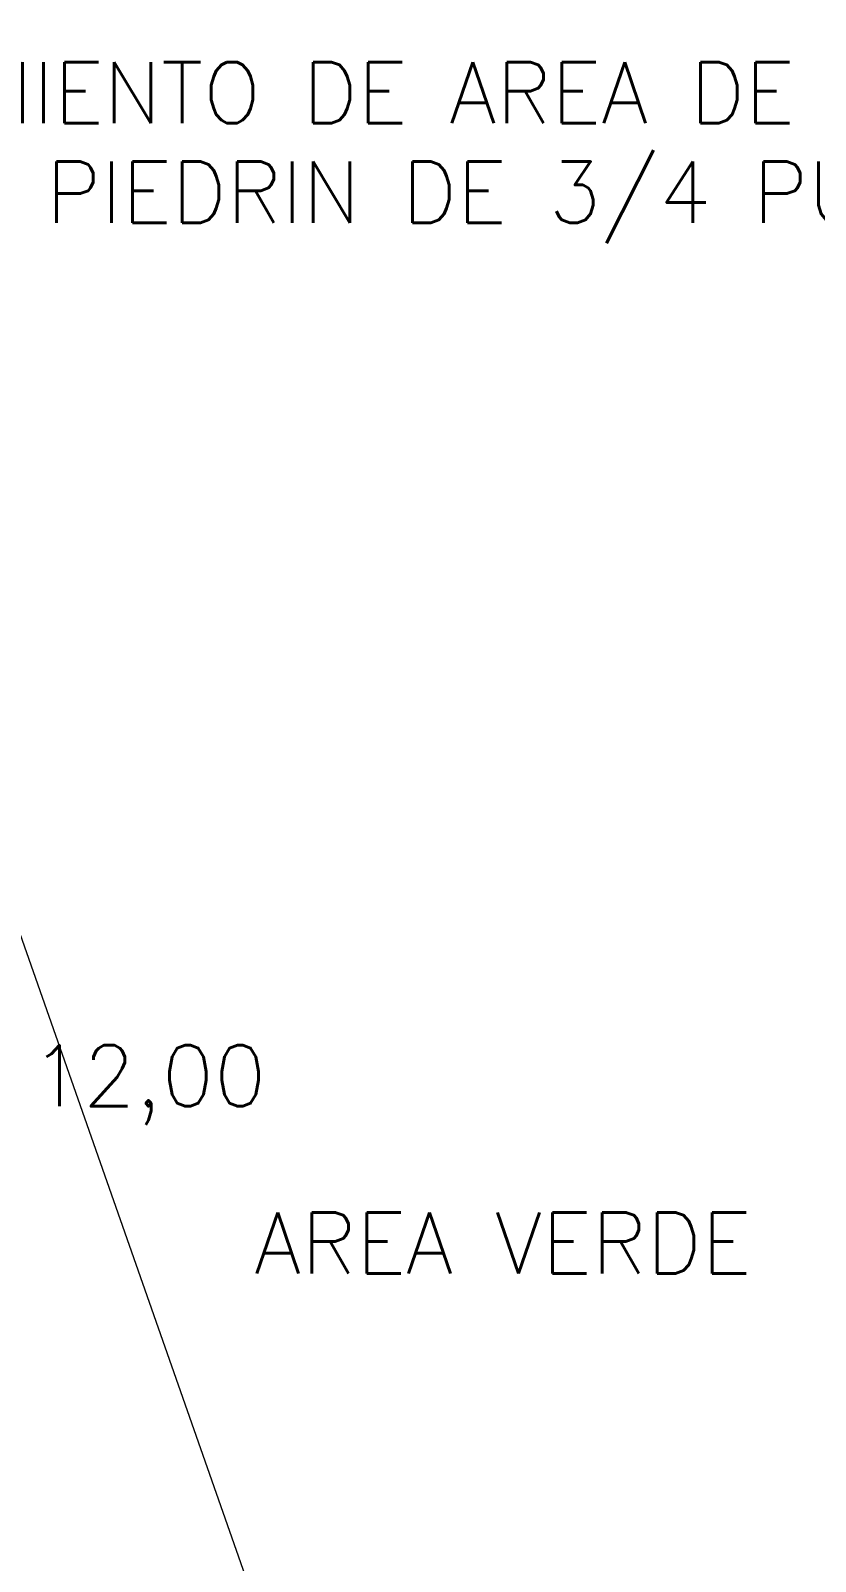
# Model space of a CAD drawing. Header units: millimetres. Extents: x 607619 to 1211550, y 1310734 to 2622648.
# Drawn here: x 607925.91 to 607939.79, y 1310866.44 to 1310893.52 of the extents above; entities that cross this region are included whole.
import ezdxf

# ---------------------------------------------------------------- set-up
doc = ezdxf.new("R2010")
doc.units = ezdxf.units.MM
doc.header["$PDMODE"] = 32
doc.header["$PDSIZE"] = 0.3
doc.layers.add('TEXTO 2', color=7, linetype='Continuous')
doc.styles.add('PUNTOS PI', font='arial.ttf', dxfattribs={"height": 2.75})
doc.styles.add('ROMANS', font='ROMANS', dxfattribs={"height": 0.2})
doc.dimstyles.new('COTAS LINDEROS', dxfattribs={"dimscale": 40, "dimtxt": 2.75, "dimasz": 0.06, "dimexe": 0.005, "dimexo": 0.005, "dimgap": 0.005, "dimtad": 2, "dimzin": 0, "dimdsep": 46, "dimtxsty": 'PUNTOS PI', "dimcen": 0.09, "dimclrd": 1, "dimclre": 1, "dimclrt": 3, "dimadec": 0, "dimazin": 0, "dimtfac": 1, "dimtofl": 0, "dimtmove": 0, "dimatfit": 3, "dimldrblk": 'ARCHTICK', "dimfxl": 1, "dimtolj": 1, "dimtzin": 0, "dimarcsym": 0})

# ---------------------------------------------------------------- blocks, each defined once
blk = doc.blocks.new('_ArchTick')
at = {"color": 0, "linetype": 'ByBlock', "const_width": 0.15}
blk.add_lwpolyline([(-0.5, -0.5), (0.5, 0.5)], dxfattribs=at)
blk = doc.blocks.new('*D82')
at = {"color": 7, "lineweight": -2, "transparency": 16777216}
blk.add_line((607924.9508835063, 1311040.666435229), (607922.1360415048, 1311049.675248045), dxfattribs=at)
at = {"layer": 'Defpoints', "color": 0, "transparency": 16777216}
for p in [(607922.136041505, 1311049.675248045), (607922.1360415048, 1311049.675248045), (607924.9508835068, 1311040.666435229)]:
    blk.add_point(p, dxfattribs=at)
at = {"color": 7, "lineweight": -2, "transparency": 16777216, "xscale": 0.8, "yscale": 0.8, "zscale": 0.8}
for p, rotation in [((607922.1360415048, 1311049.675248045), 107.3516374005312), ((607924.9508835063, 1311040.666435229), 287.3516374005312)]:
    blk.add_blockref('_ArchTick', p, dxfattribs=dict(at, rotation=rotation))
at = {"color": 7, "transparency": 16777216, "insert": (607922.7673726031, 1311044.928349035), "char_height": 2.75, "width": 591.5501287113874, "attachment_point": 5, "rotation": 287.3516374005312, "style": 'PUNTOS PI'}
blk.add_mtext('\\A1;{\\fArial|b1|i0|c0|p34;\\H0.43636x;5.86 M}', dxfattribs=at)
blk = doc.blocks.new('*D83')
at = {"color": 7, "lineweight": -2, "transparency": 16777216}
blk.add_line((607840.9026711765, 1311025.406048036), (607838.475716504, 1311032.534637433), dxfattribs=at)
at = {"layer": 'Defpoints', "color": 0, "transparency": 16777216}
for p in [(607838.4757165043, 1311032.534637433), (607838.475716504, 1311032.534637433), (607840.9026711769, 1311025.406048036)]:
    blk.add_point(p, dxfattribs=at)
at = {"color": 7, "lineweight": -2, "transparency": 16777216, "xscale": 0.8, "yscale": 0.8, "zscale": 0.8}
for p, rotation in [((607838.475716504, 1311032.534637433), 108.8013317098088), ((607840.9026711765, 1311025.406048036), 288.8013317098088)]:
    blk.add_blockref('_ArchTick', p, dxfattribs=dict(at, rotation=rotation))
at = {"color": 7, "transparency": 16777216, "insert": (607838.91987466, 1311028.708425169), "char_height": 2.75, "width": 591.5501287113874, "attachment_point": 5, "rotation": 288.8013317098088, "style": 'PUNTOS PI'}
blk.add_mtext('\\A1;{\\fArial|b1|i0|c0|p34;\\H0.43636x;3.67M}', dxfattribs=at)

msp = doc.modelspace()

# ---------------------------------------------------------------- linework, layer by layer
at = {"lineweight": 0}
msp.add_line((607922.7484444638, 1310886.01664648), (607931.0718097563, 1310862.292625532), dxfattribs=at)

# ---------------------------------------------------------------- texts
at = {"lineweight": 0, "style": 'ROMANS'}
for s, p in [('REVESTIMIENTO DE AREA DE PARQUEO', (607919.2460941112, 1310891.881164576)), ('GRAVA O PIEDRIN DE 3/4 PULGADA', (607919.2460941112, 1310890.118639721)), ('AREA VERDE', (607929.8667236463, 1310871.53412586))]:
    msp.add_text(s, height=1.08, dxfattribs=at).set_placement(p)
at = {"lineweight": 0, "insert": (607927.9980905638, 1310874.866294552), "char_height": 1.08, "attachment_point": 5, "style": 'ROMANS'}
msp.add_mtext('\\A1;12,00', dxfattribs=at)
at = {"layer": 'TEXTO 2', "style": 'PUNTOS PI'}
msp.add_text('CAPILLLA  CATOLICA DEL RODEO', height=3.666666666666666, rotation=18.41659766735248, dxfattribs=at).set_placement((607875.2132796606, 1310891.377888231))

# ---------------------------------------------------------------- dimensions: what is measured, and where the dimension line sits
for p1, p2, distance, text, picture, middle in [((607924.9508835068, 1311040.666435229), (607922.1360415051, 1311049.675248045), 3.3335249535485013e-10, '{\\fArial|b1|i0|c0|p34;\\H0.43636x;5.86 M}', '*D82', (607922.7673726031, 1311044.928349035)), ((607840.9026711768, 1311025.406048036), (607838.4757165044, 1311032.534637433), 3.306108885453311e-10, '{\\fArial|b1|i0|c0|p34;\\H0.43636x;3.67M}', '*D83', (607838.91987466, 1311028.708425169))]:
    dim = msp.add_aligned_dim(p1=p1, p2=p2, distance=distance, text=text, dimstyle='COTAS LINDEROS', override={"dimtxt": 2, "dimasz": 0.02, "dimpost": 'm', "dimblk1": 'ArchTick', "dimblk2": 'ArchTick', "dimsah": 1, "dimclrd": 7, "dimclrt": 7})
    dim.commit()
    dim.dimension.update_dxf_attribs({"geometry": picture, "text_midpoint": middle})

doc.saveas('drawing.dxf')
